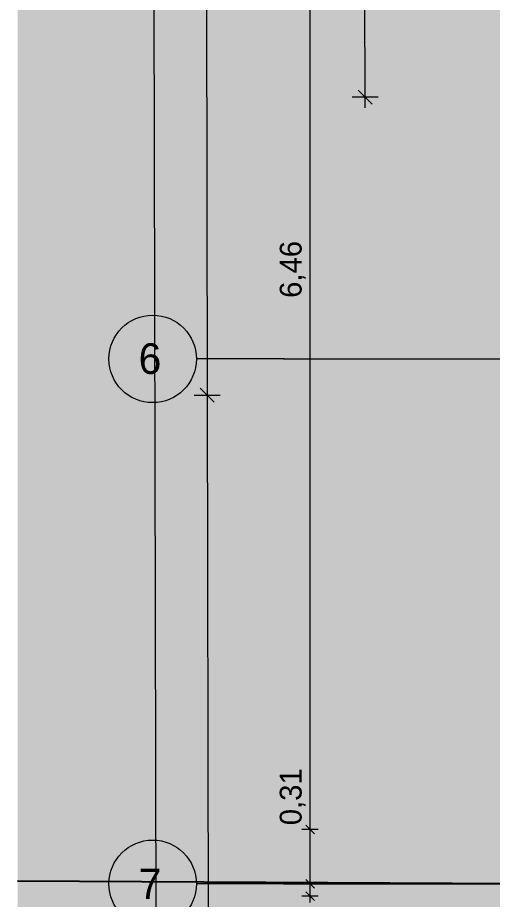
# Model space of a CAD drawing. Header units: metres. Extents: x -3 to 171, y -23 to 41.
# Drawn here: x -3.02 to -0.31, y -15.09 to -10.05 of the extents above; entities that cross this region are included whole.
import ezdxf

# ---------------------------------------------------------------- set-up
doc = ezdxf.new("R2010")
doc.units = ezdxf.units.M
doc.header["$MEASUREMENT"] = 0
doc.linetypes.add('Achse', pattern=[0.004, 0.002, -0.001, 0, -0.001])
doc.linetypes.add('Baufluchtlinie', pattern=[0.013, 0.008, -0.005])
for name, color, linetype in [('5._2.DG PP STG1_1_000 Achsraster', 7, 'Continuous'), ('5._2.DG PP STG1_1_725 Nachbarbebauung', 7, 'Continuous'), ('5._2.DG PP STG1_1_950 Polierplan Bemaßung', 7, 'Continuous'), ('5._2.DG PP STG1_1_Neubau_840 Baulinien', 7, 'Continuous')]:
    doc.layers.add(name, color=color, linetype=linetype)
doc.styles.add('ERSTELLTER_STIL_2', font='')
doc.styles.get('ERSTELLTER_STIL_2').set_extended_font_data('Eurostile')

msp = doc.modelspace()

# ---------------------------------------------------------------- hatches: boundary and pattern name
at = {"layer": '5._2.DG PP STG1_1_725 Nachbarbebauung', "linetype": 'Continuous', "lineweight": 0, "true_color": 0x1f1f1f}
msp.add_hatch(color=250, dxfattribs=at).paths.add_polyline_path([(-3.0225, -22.5231), (0.0585, -22.5231), (0.0528, -14.1947), (0.0564, -12.2031), (0.0099, -2.0785), (-3.0225, -2.0701)])

# ---------------------------------------------------------------- linework, layer by layer
at = {"layer": '5._2.DG PP STG1_1_000 Achsraster', "color": 5, "linetype": 'Achse', "lineweight": 0, "ltscale": 1000}
for p, q in [((-1.5, -12), (-2, -12)), ((-1.5, -12), (21, -12)), ((-1.5, -15), (-2, -15)), ((-1.5, -15), (21, -15))]:
    msp.add_line(p, q, dxfattribs=at)
at = {"layer": '5._2.DG PP STG1_1_000 Achsraster', "color": 5, "linetype": 'Continuous', "lineweight": 0, "ltscale": 1000}
for centre in [(-2.25, -12), (-2.25, -15)]:
    msp.add_circle(centre, 0.25, dxfattribs=at)
at = {"layer": '5._2.DG PP STG1_1_000 Achsraster', "color": 5, "linetype": 'Achse', "lineweight": 0, "ltscale": 1000}
for p in [(-1.5, -12), (-1.5, -12), (-1.5, -15), (-1.5, -15)]:
    msp.add_point(p, dxfattribs=at)
at = {"layer": '5._2.DG PP STG1_1_950 Polierplan Bemaßung', "color": 1, "linetype": 'Continuous', "lineweight": 13, "ltscale": 1000, "true_color": 0xfb0106}
for p, q in [((-2.2624, -0.0047), (-2.2184, -22.5231)), ((-1.9624, -0.0041), (-1.9386, -12.207)), ((-1.0349, -10.5043), (-1.0587, -4.5043)), ((-1.0751, -10.4644), (-0.9948, -10.5441)), ((-0.9599, -10.504), (-1.1099, -10.5045)), ((-1.0347, -10.5643), (-1.0349, -10.5043)), ((-1.8985, -12.2469), (-1.9786, -12.1671)), ((-2.0136, -12.2071), (-1.8636, -12.2068)), ((-1.9386, -12.207), (-1.9184, -22.5231))]:
    msp.add_line(p, q, dxfattribs=at)
at = {"layer": '5._2.DG PP STG1_1_950 Polierplan Bemaßung', "color": 6, "linetype": 'Continuous', "lineweight": 13, "ltscale": 1000, "true_color": 0xfb02fe}
for p, q in [((-1.35, -14.69), (-1.35, -8.2295)), ((-1.3031, -14.69), (-1.3969, -14.69)), ((-1.375, -14.665), (-1.325, -14.715)), ((-1.35, -15), (-1.35, -14.69)), ((-1.3031, -15), (-1.3969, -15)), ((-1.375, -14.975), (-1.325, -15.025)), ((-1.35, -15.07), (-1.35, -15)), ((-1.375, -15.045), (-1.325, -15.095)), ((-1.3031, -15.07), (-1.3969, -15.07)), ((-1.35, -15.1075), (-1.35, -15.07))]:
    msp.add_line(p, q, dxfattribs=at)
at = {"layer": '5._2.DG PP STG1_1_Neubau_840 Baulinien', "color": 1, "linetype": 'Baufluchtlinie', "lineweight": 25, "ltscale": 1000, "true_color": 0xfb0106, "flags": 128}
msp.add_lwpolyline([(-3.0225, -14.9829), (0, -15), (18.9876, -15.0005), (22.9775, -15.0038)], dxfattribs=at)

# ---------------------------------------------------------------- texts
at = {"layer": '5._2.DG PP STG1_1_000 Achsraster', "color": 5, "linetype": 'Continuous', "lineweight": 0, "char_height": 0.175, "attachment_point": 1, "style": 'ERSTELLTER_STIL_2'}
for s, insert in [('\\A1;{\\pql;\\pt0;\\fEurostile|b0|i0|c0|p0;\\W1.000000;6}', (-2.3305, -11.9107)), ('\\A1;{\\pql;\\pt0;\\fEurostile|b0|i0|c0|p0;\\W1.000000;7}', (-2.3305, -14.9125))]:
    msp.add_mtext(s, dxfattribs=dict(at, insert=insert))
at = {"layer": '5._2.DG PP STG1_1_950 Polierplan Bemaßung', "color": 6, "linetype": 'Continuous', "lineweight": 13, "true_color": 0xfb02fe, "char_height": 0.125, "width": 0.382966, "attachment_point": 7, "rotation": 90, "style": 'ERSTELLTER_STIL_2'}
for s, insert in [('\\A1;{\\pql;\\fEurostile|b0|i0|c0|p0;\\W1.000000;6,46}', (-1.375, -11.6512)), ('\\A1;{\\pql;\\fEurostile|b0|i0|c0|p0;\\W1.000000;0,31}', (-1.375, -14.665))]:
    msp.add_mtext(s, dxfattribs=dict(at, insert=insert))

doc.saveas('drawing.dxf')
